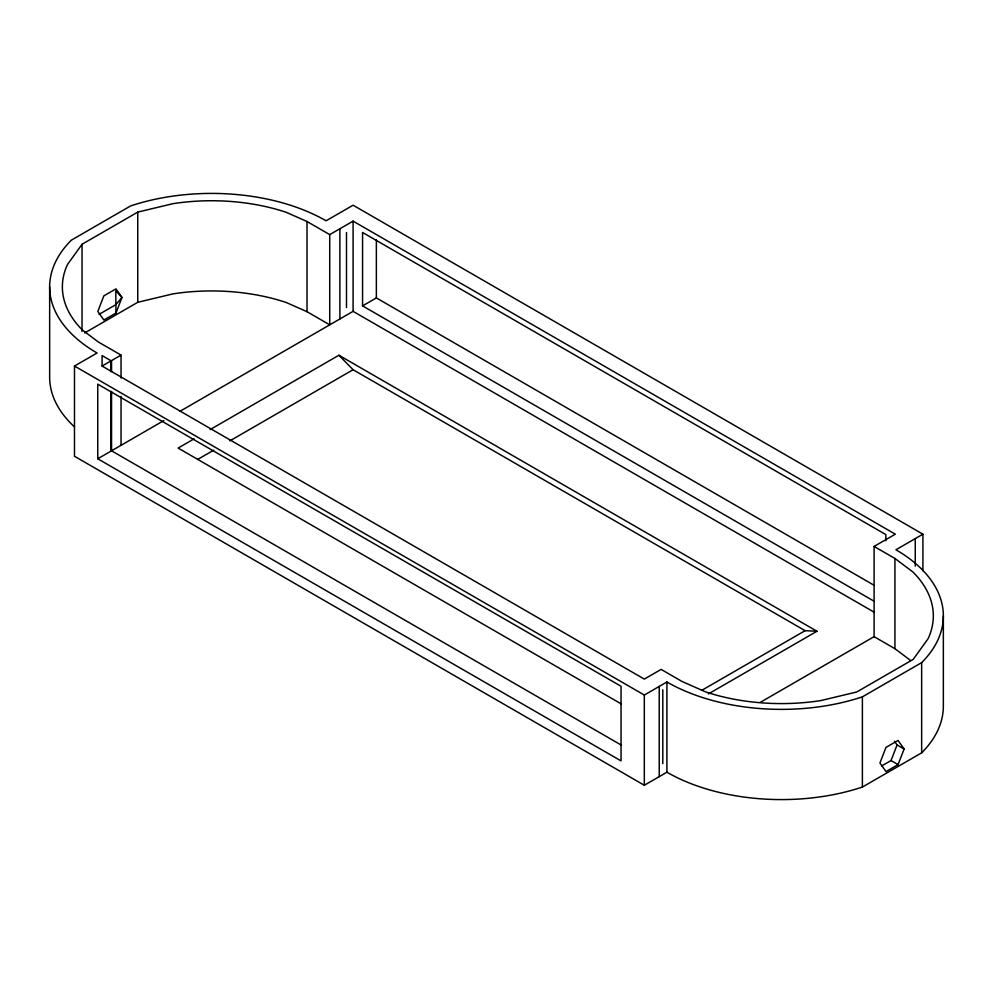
<?xml version="1.0" encoding="UTF-8"?>
<svg xmlns="http://www.w3.org/2000/svg" width="993" height="993" viewBox="0 0 993 993"><rect width="100%" height="100%" fill="white"/><g stroke="black" fill="none" stroke-linecap="round" stroke-linejoin="round"><path stroke-width="1.49" d="M115.945 313.056L121.978 297.478L115.945 288.876L103.855 295.852L97.81 311.43L103.855 320.031L115.945 313.056L115.796 290.75L121.978 297.478L115.796 304.702L99.052 314.371M881.623 765.975L891.031 760.539L897.076 744.961L894.482 741.287M898.057 764.61L904.102 749.032L898.057 740.43L885.979 747.406L879.935 762.984L885.979 771.586L898.057 764.61L891.031 760.539M760.253 702.386L874.101 636.662L874.101 546.435L895.326 534.184L353.086 221.129L329.726 234.621L307.011 221.513L286.195 212.291A149.223 86.155 0 0 0 172.968 203.677L137.754 212.105L82.034 244.278L67.45 264.597A149.223 86.155 0 0 0 82.357 329.974L98.332 341.989L121.047 355.109L121.047 378.035M84.69 332.94L137.754 302.294L172.968 293.878A149.223 86.155 0 0 1 286.195 302.48L307.011 311.703L329.726 324.823L329.726 234.621M943.35 615.883L943.35 706.097A161.933 93.491 0 0 1 921.653 752.843L862.383 787.064A161.933 93.491 0 0 1 666.911 772.206L644.32 785.252L74.487 456.271L74.487 366.045L97.078 353.011A161.933 93.491 0 0 1 71.347 240.157L130.617 205.936A161.933 93.491 0 0 1 326.089 220.794L353.086 205.203L922.919 534.184L922.919 570.888M111.551 371.519L111.551 361.055L102.08 355.593L102.08 366.045L121.047 355.109M97.761 458.766L97.761 384.154L621.047 686.275L621.047 760.886L97.761 458.766L163.845 420.585M179.907 411.338L353.086 311.355L873.852 612.011M885.855 540.713L885.855 534.594L362.569 232.474L362.569 305.881L376.359 297.912L874.15 585.311M194.094 438.844L178.107 448.066L621.258 703.925M210.082 429.609L338.898 355.233L816.966 631.25L708.431 693.908M197.657 459.449L213.731 450.164M229.817 440.892L353.086 369.719L805.112 630.679L816.966 631.25M74.487 366.045L644.32 695.038L666.911 681.992A161.933 93.491 0 0 0 862.383 696.85L921.653 662.629A161.933 93.491 0 0 0 895.922 549.774L922.919 534.184M701.927 690.247L805.112 630.679M874.101 546.435L894.929 558.463L912.964 572.03A151.904 87.707 0 0 1 928.145 638.586L913.225 659.377L856.748 691.984L820.727 700.599A151.904 87.707 0 0 1 705.464 691.836L681.955 681.421L661.127 669.394L644.32 679.1L102.08 366.045M362.569 305.881L873.778 601.026M874.101 636.662L894.929 648.69L910.556 660.444M897.076 744.961L904.102 749.032M621.419 745.172L111.551 450.797L111.551 391.416M338.898 355.233L353.086 369.719M921.653 662.629L921.653 752.843M915.248 538.616L915.248 566.147M894.929 558.463L894.929 648.69M862.383 696.85L862.383 787.064M666.911 681.992L666.911 772.206M662.803 689.787L662.803 763.667M659.228 686.424L659.228 776.638M644.32 695.038L644.32 785.252M376.359 239.797L376.359 297.912M353.086 221.129L353.086 311.355M346.495 232.561L346.495 307.545M339.891 228.75L339.891 318.976M307.011 221.513L307.011 311.703M137.754 212.105L137.754 302.294M121.047 396.381L121.047 445.298M110.881 360.968L110.881 371.68M110.881 391.552L110.881 451.194M82.034 244.278L82.034 331.414M49.65 286.903L49.65 377.117A161.933 93.491 0 0 0 74.45 426.841"/></g></svg>
